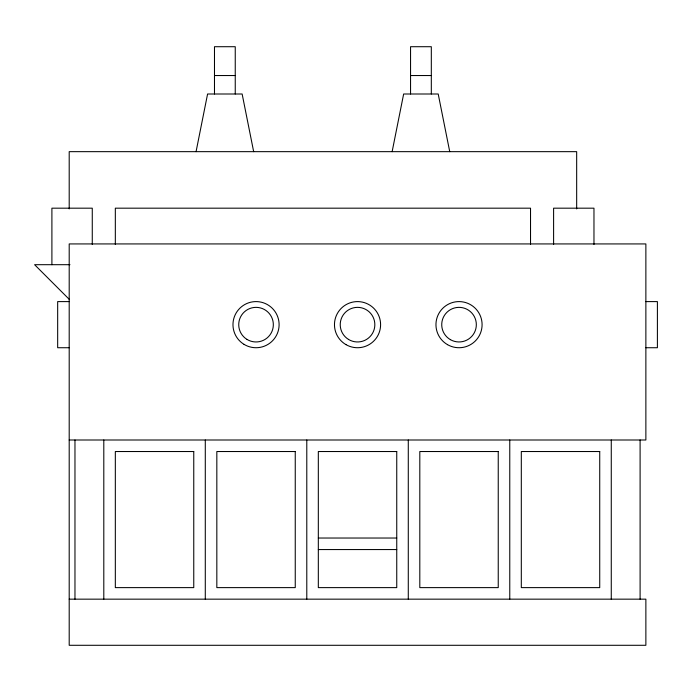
<?xml version="1.0" encoding="UTF-8"?>
<svg xmlns="http://www.w3.org/2000/svg" width="692" height="692" viewBox="0 0 692 692"><rect width="100%" height="100%" fill="white"/><g stroke="black" fill="none" stroke-linecap="round" stroke-linejoin="round"><path stroke-width="1.04" d="M196.07 151.66L207.583 94L242.139 94L253.661 151.66M392.13 151.66L403.652 94L438.209 94L449.731 151.66M214.485 75.54L235.245 75.54M410.555 75.54L431.315 75.54M69.961 264.69L34.6 264.69L69.2 299.29M69.2 301.6L57.67 301.6L57.67 347.73L69.2 347.73M645.87 301.6L657.4 301.6L657.4 347.73L645.87 347.73M69.2 440L645.87 440L645.87 243.93L69.2 243.93L69.2 645.29L645.87 645.29L645.87 599.16L69.2 599.16M318.32 538.03L396.75 538.03M318.32 549.56L396.75 549.56M640.1 440L640.1 599.16M611.27 440L611.27 599.16M593.97 244.432L593.97 208.18L553.6 208.18L553.6 244.432M576.67 208.915L576.67 151.66L69.2 151.66L69.2 208.915M530.53 244.432L530.53 208.18L115.33 208.18L115.33 244.432M509.77 440L509.77 599.16M431.315 94L431.315 46.71L410.555 46.71L410.555 94M408.28 440L408.28 599.16M306.79 440L306.79 599.16M235.245 94L235.245 46.71L214.485 46.71L214.485 94M205.29 440L205.29 599.16M103.8 440L103.8 599.16M92.27 244.432L92.27 208.18L51.9 208.18L51.9 264.69M74.97 440L74.97 599.16M193.76 451.53L115.33 451.53L115.33 587.62L193.76 587.62L193.76 451.53M295.25 451.53L216.83 451.53L216.83 587.62L295.25 587.62L295.25 451.53M396.75 451.53L318.32 451.53L318.32 587.62L396.75 587.62L396.75 451.53M498.24 451.53L419.81 451.53L419.81 587.62L498.24 587.62L498.24 451.53M599.73 451.53L521.31 451.53L521.31 587.62L599.73 587.62L599.73 451.53M246.958 339.391A17.3 17.3 0 0 0 273.331 325.162A17.3 17.3 0 0 0 247.822 309.436A17.3 17.3 0 0 0 246.958 339.391M346 344.642A23.07 23.07 0 0 0 380.6 324.66A23.07 23.07 0 0 0 346 304.688A23.07 23.07 0 0 0 346 344.642M244.042 344.365A23.07 23.07 0 0 0 279.101 325.205A23.07 23.07 0 0 0 244.977 304.419A23.07 23.07 0 0 0 244.042 344.365M348.457 339.391A17.3 17.3 0 0 0 374.83 325.162A17.3 17.3 0 0 0 349.313 309.436A17.3 17.3 0 0 0 348.457 339.391M447.49 344.642A23.07 23.07 0 0 0 482.09 324.66A23.07 23.07 0 0 0 447.49 304.688A23.07 23.07 0 0 0 447.49 344.642M450.38 339.642A17.3 17.3 0 0 0 476.33 324.66A17.3 17.3 0 0 0 450.38 309.679A17.3 17.3 0 0 0 450.38 339.642"/></g></svg>
